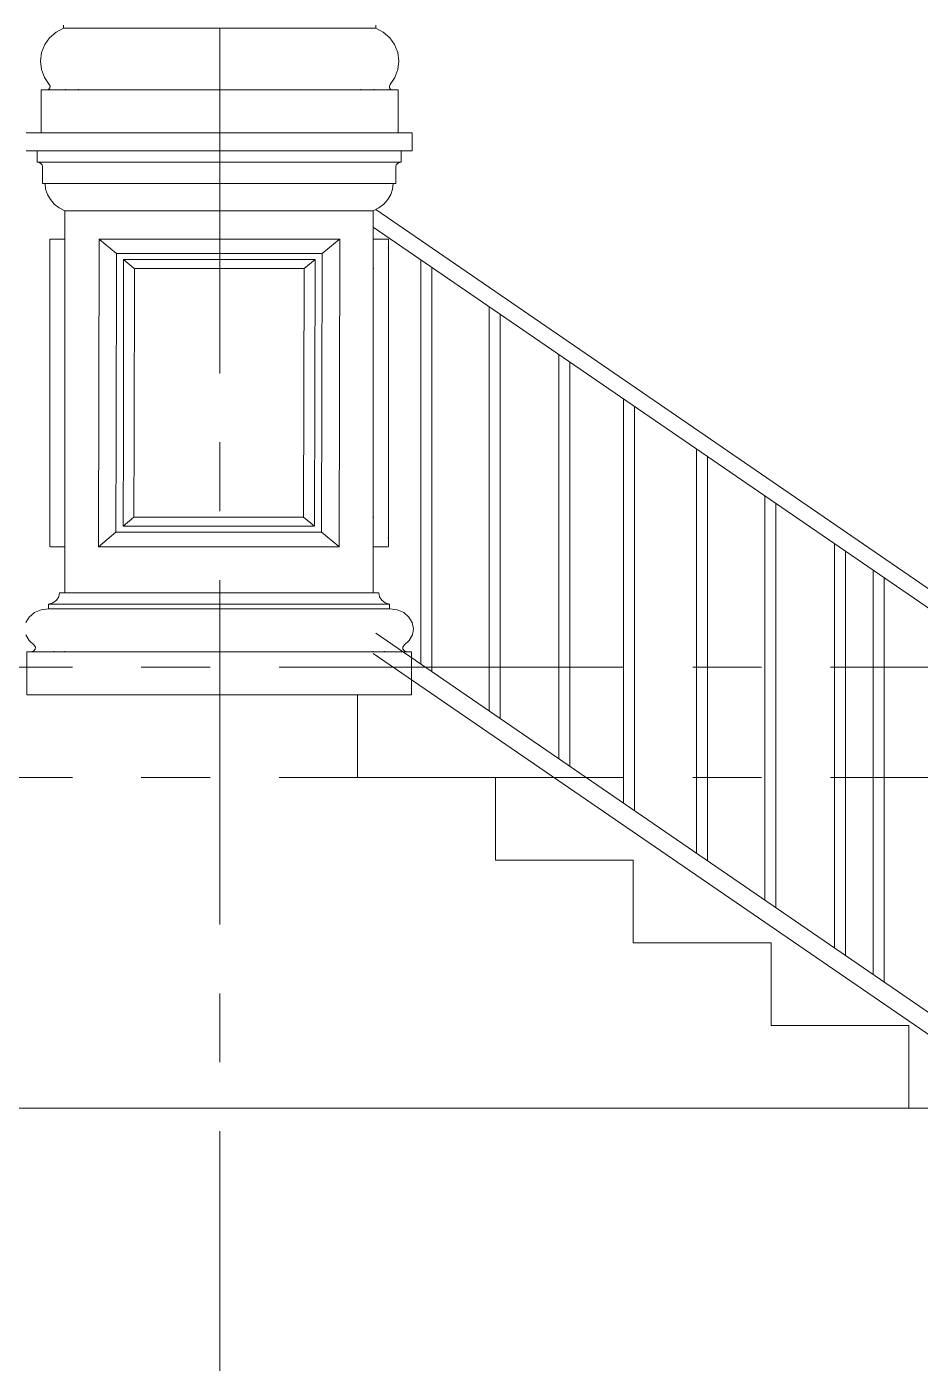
# Model space of a CAD drawing. Header units: millimetres. Extents: x 1832547 to 2001569, y -558009 to -417808.
# Drawn here: x 1985072 to 1986692, y -528606 to -526181 of the extents above; entities that cross this region are included whole.
import ezdxf

# ---------------------------------------------------------------- set-up
doc = ezdxf.new("R2010")
doc.units = ezdxf.units.MM
doc.header["$MEASUREMENT"] = 0
doc.linetypes.add('CENTER', pattern=[2, 1.25, -0.25, 0.25, -0.25])
for name, color, linetype, lineweight in [('CA.manh 08', 8, 'CONTINUOUS', 9), ('CA.thay 145', 145, 'CONTINUOUS', 18), ('CA.tim 67', 67, 'CENTER', 9), ('CA_manh 08', 8, 'CONTINUOUS', 9)]:
    doc.layers.add(name, color=color, linetype=linetype, lineweight=lineweight)

# ---------------------------------------------------------------- blocks, each defined once
blk = doc.blocks.new('\xad5t54')
at = {"layer": 'CA.thay 145'}
for p, q in [((1923088.6, -525152.3), (1923088.6, -525157.7)), ((1923654.8, -525152.3), (1923654.8, -525157.7)), ((1923063.3, -525175), (1923054.4, -525187.6)), ((1923074.9, -525164.8), (1923063.3, -525175)), ((1923088.6, -525157.7), (1923074.9, -525164.8)), ((1923088.6, -525157.7), (1923654.8, -525157.7)), ((1923654.8, -525157.7), (1923668.5, -525164.8)), ((1923668.5, -525164.8), (1923680.1, -525175)), ((1923680.1, -525175), (1923689, -525187.6)), ((1923048.8, -525202), (1923046.8, -525217.4)), ((1923054.4, -525187.6), (1923048.8, -525202)), ((1923689, -525187.6), (1923694.6, -525202)), ((1923694.6, -525202), (1923696.6, -525217.4)), ((1923046.8, -525217.4), (1923048.5, -525232.7)), ((1923696.6, -525217.4), (1923694.9, -525232.7)), ((1923048.5, -525232.7), (1923053.9, -525247.2)), ((1923053.9, -525247.2), (1923062.5, -525260)), ((1923689.5, -525247.2), (1923680.9, -525260)), ((1923694.9, -525232.7), (1923689.5, -525247.2)), ((1923047.8, -525269.3), (1923047.8, -525347.3)), ((1923058.7, -525269.3), (1923047.8, -525269.3)), ((1923061.7, -525268.4), (1923058.7, -525269.3)), ((1923092.2, -525269.3), (1923058.7, -525269.3)), ((1923063.7, -525265.9), (1923061.7, -525268.4)), ((1923062.5, -525260), (1923064, -525262.8)), ((1923064, -525262.8), (1923063.7, -525265.9)), ((1923092.2, -525269.3), (1923092.3, -525268.4)), ((1923115.9, -525269.3), (1923092.2, -525269.3)), ((1923115.9, -525269.3), (1923115.9, -525268.4)), ((1923115.9, -525269.3), (1923627.5, -525269.3)), ((1923627.5, -525269.3), (1923627.5, -525268.4)), ((1923651.3, -525269.3), (1923627.5, -525269.3)), ((1923651.3, -525269.3), (1923651.1, -525268.4)), ((1923684.7, -525269.3), (1923651.3, -525269.3)), ((1923680.9, -525260), (1923679.4, -525262.8)), ((1923679.4, -525262.8), (1923679.7, -525265.9)), ((1923679.7, -525265.9), (1923681.7, -525268.4)), ((1923681.7, -525268.4), (1923684.7, -525269.3)), ((1923695.6, -525269.3), (1923684.7, -525269.3)), ((1923695.6, -525269.3), (1923695.6, -525347.3)), ((1923022.7, -525380.2), (1923022.7, -525347.3)), ((1923047.8, -525347.3), (1923022.7, -525347.3)), ((1923695.6, -525347.3), (1923047.8, -525347.3)), ((1923722.8, -525347.3), (1923695.6, -525347.3)), ((1923022.7, -525380.2), (1923042.5, -525380.2)), ((1923042.5, -525400.8), (1923042.5, -525380.2)), ((1923042.5, -525380.2), (1923703, -525380.2)), ((1923703, -525380.2), (1923722.8, -525380.2)), ((1923703, -525400.8), (1923703, -525380.2)), ((1923046.2, -525401.4), (1923042.5, -525400.8)), ((1923042.5, -525400.8), (1923074.8, -525400.8)), ((1923049.4, -525403.2), (1923046.2, -525401.4)), ((1923051.6, -525405.8), (1923049.4, -525403.2)), ((1923052.3, -525409), (1923051.6, -525405.8)), ((1923052.3, -525439.8), (1923052.3, -525409)), ((1923622.6, -525400.8), (1923622.6, -525401.4)), ((1923622.6, -525400.8), (1923637.5, -525400.8)), ((1923637.5, -525400.8), (1923637.5, -525401.4)), ((1923637.5, -525400.8), (1923670.7, -525400.8)), ((1923670.7, -525400.8), (1923670.4, -525401.4)), ((1923670.7, -525400.8), (1923703, -525400.8)), ((1923693.1, -525409), (1923693.9, -525405.8)), ((1923693.1, -525439.8), (1923693.1, -525409)), ((1923693.9, -525405.8), (1923696, -525403.2)), ((1923696, -525403.2), (1923699.3, -525401.4)), ((1923699.3, -525401.4), (1923703, -525400.8)), ((1923052.3, -525439.8), (1923057.3, -525439.8)), ((1923058.2, -525449.9), (1923057.3, -525439.8)), ((1923687.3, -525449.9), (1923688.2, -525439.8)), ((1923688.2, -525439.8), (1923693.1, -525439.8)), ((1923061.4, -525459.7), (1923058.2, -525449.9)), ((1923066.7, -525468.8), (1923061.4, -525459.7)), ((1923073.9, -525476.9), (1923066.7, -525468.8)), ((1923671.6, -525476.9), (1923678.8, -525468.8)), ((1923678.8, -525468.8), (1923684.1, -525459.7)), ((1923684.1, -525459.7), (1923687.3, -525449.9)), ((1923082.9, -525483.8), (1923073.9, -525476.9)), ((1923093.2, -525489.2), (1923082.9, -525483.8)), ((1923093.1, -525541), (1923093.2, -525489.2)), ((1923093.2, -525489.2), (1923652.3, -525489.2)), ((1923652.3, -525489.2), (1923662.6, -525483.8)), ((1923652.4, -525541), (1923652.3, -525489.2)), ((1923662.6, -525483.8), (1923671.6, -525476.9)), ((1923065.7, -525541), (1923065.8, -525540.9)), ((1923065.7, -525541.1), (1923065.7, -525541)), ((1923065.7, -525541.2), (1923065.7, -525541.1)), ((1923065.7, -525541.3), (1923065.7, -525541.2)), ((1923065.7, -525555.9), (1923065.7, -525541.3)), ((1923065.8, -525540.9), (1923065.9, -525540.8)), ((1923065.9, -525540.8), (1923065.9, -525540.7)), ((1923065.9, -525540.7), (1923066, -525540.7)), ((1923066, -525540.7), (1923066.1, -525540.6)), ((1923066.1, -525540.6), (1923066.3, -525540.6)), ((1923066.3, -525540.6), (1923066.4, -525540.5)), ((1923066.4, -525540.5), (1923066.5, -525540.5)), ((1923066.5, -525540.5), (1923066.6, -525540.5)), ((1923066.6, -525540.5), (1923092.2, -525540.5)), ((1923092.2, -525540.5), (1923092.3, -525540.5)), ((1923092.3, -525540.5), (1923092.4, -525540.5)), ((1923092.4, -525540.5), (1923092.6, -525540.6)), ((1923092.6, -525540.6), (1923092.7, -525540.6)), ((1923092.7, -525540.6), (1923092.8, -525540.7)), ((1923092.8, -525540.7), (1923092.9, -525540.7)), ((1923092.9, -525540.7), (1923093, -525540.8)), ((1923093, -525540.8), (1923093, -525540.9)), ((1923093, -525540.9), (1923093.1, -525541)), ((1923093.1, -525541), (1923093.1, -525541.1)), ((1923093.1, -525541.1), (1923093.2, -525541.2)), ((1923093.2, -525541.2), (1923093.2, -525541.3)), ((1923093.2, -525541.3), (1923093.2, -525593.2)), ((1923590.5, -525540.5), (1923154, -525540.5)), ((1923154, -525540.5), (1923155.2, -526098.5)), ((1923154, -525540.5), (1923155, -525541.3)), ((1923155, -525541.3), (1923185.8, -525566.8)), ((1923558.9, -525566.8), (1923589.5, -525541.3)), ((1923589.5, -525541.3), (1923590.5, -525540.5)), ((1923591.7, -526098.5), (1923590.5, -525540.5)), ((1923652.4, -525541.1), (1923652.3, -525541.2)), ((1923652.3, -525541.2), (1923652.3, -525541.3)), ((1923652.3, -525593.2), (1923652.3, -525541.3)), ((1923652.5, -525540.9), (1923652.4, -525541)), ((1923652.4, -525541), (1923652.4, -525541.1)), ((1923652.6, -525540.7), (1923652.5, -525540.8)), ((1923652.5, -525540.8), (1923652.5, -525540.9)), ((1923652.7, -525540.7), (1923652.6, -525540.7)), ((1923652.8, -525540.6), (1923652.7, -525540.7)), ((1923652.9, -525540.6), (1923652.8, -525540.6)), ((1923653.1, -525540.5), (1923652.9, -525540.6)), ((1923653.2, -525540.5), (1923653.1, -525540.5)), ((1923653.3, -525540.5), (1923653.2, -525540.5)), ((1923678.9, -525540.5), (1923653.3, -525540.5)), ((1923679, -525540.5), (1923678.9, -525540.5)), ((1923679.1, -525540.5), (1923679, -525540.5)), ((1923679.2, -525540.6), (1923679.1, -525540.5)), ((1923679.4, -525540.6), (1923679.2, -525540.6)), ((1923679.5, -525540.7), (1923679.4, -525540.6)), ((1923679.6, -525540.7), (1923679.5, -525540.7)), ((1923679.6, -525540.8), (1923679.6, -525540.7)), ((1923679.7, -525540.9), (1923679.6, -525540.8)), ((1923679.8, -525541), (1923679.7, -525540.9)), ((1923679.8, -525541.1), (1923679.8, -525541)), ((1923679.8, -525541.2), (1923679.8, -525541.1)), ((1923679.8, -525541.3), (1923679.8, -525541.2)), ((1923679.8, -525541.3), (1923679.8, -526097.7)), ((1923065.7, -525556), (1923065.7, -525555.9)), ((1923065.7, -525556.1), (1923065.7, -525556)), ((1923065.7, -525556.1), (1923065.7, -525556.1)), ((1923065.7, -525556.2), (1923065.7, -525556.1)), ((1923065.8, -525556.3), (1923065.7, -525556.2)), ((1923065.7, -525556.2), (1923065.7, -526082.9)), ((1923065.8, -525556.4), (1923065.8, -525556.3)), ((1923065.9, -525556.4), (1923065.8, -525556.4)), ((1923066, -525556.5), (1923065.9, -525556.4)), ((1923066.1, -525556.6), (1923066, -525556.5)), ((1923066, -525556.5), (1923066, -525556.5)), ((1923066.2, -525556.6), (1923066.1, -525556.6)), ((1923066.3, -525556.6), (1923066.2, -525556.6)), ((1923558.9, -525566.8), (1923185.8, -525566.8)), ((1923185.8, -525566.8), (1923186.8, -526072.2)), ((1923559.4, -525898.2), (1923558.9, -525566.8)), ((1923678.9, -525556.8), (1923679.1, -525556.7)), ((1923092.3, -525594), (1923092.2, -525594)), ((1923092.4, -525594), (1923092.3, -525594)), ((1923092.6, -525594), (1923092.4, -525594)), ((1923092.7, -525593.9), (1923092.6, -525594)), ((1923092.8, -525593.9), (1923092.7, -525593.9)), ((1923092.9, -525593.8), (1923092.8, -525593.9)), ((1923093, -525593.7), (1923092.9, -525593.8)), ((1923093, -525593.6), (1923093, -525593.7)), ((1923093.2, -525593.3), (1923093.1, -525593.4)), ((1923093.1, -525593.4), (1923093.1, -525593.5)), ((1923093.1, -525593.5), (1923093.1, -526045.5)), ((1923093.2, -525593.2), (1923093.2, -525593.3)), ((1923652.3, -525593.2), (1923652.3, -525593.3)), ((1923652.3, -525593.3), (1923652.4, -525593.4)), ((1923652.4, -525593.4), (1923652.4, -525593.5)), ((1923652.4, -525593.5), (1923652.5, -525593.6)), ((1923652.4, -525593.5), (1923652.4, -526045.5)), ((1923652.5, -525593.6), (1923652.5, -525593.7)), ((1923652.5, -525593.7), (1923652.6, -525593.8)), ((1923652.6, -525593.8), (1923652.7, -525593.9)), ((1923652.7, -525593.9), (1923652.8, -525593.9)), ((1923652.8, -525593.9), (1923652.9, -525594)), ((1923652.9, -525594), (1923653.1, -525594)), ((1923653.1, -525594), (1923653.2, -525594)), ((1923559.9, -526072.2), (1923559.4, -525898.2)), ((1923092.3, -526045), (1923092.2, -526045)), ((1923092.4, -526045), (1923092.3, -526045)), ((1923092.6, -526045), (1923092.4, -526045)), ((1923092.7, -526045.1), (1923092.6, -526045)), ((1923092.8, -526045.1), (1923092.7, -526045.1)), ((1923092.9, -526045.2), (1923092.8, -526045.1)), ((1923093, -526045.3), (1923092.9, -526045.2)), ((1923093, -526045.4), (1923093, -526045.3)), ((1923093.1, -526045.6), (1923093.1, -526045.5)), ((1923093.2, -526045.7), (1923093.1, -526045.6)), ((1923093.2, -526045.8), (1923093.2, -526045.7)), ((1923093.2, -526045.8), (1923093.2, -526097.7)), ((1923652.3, -526045.7), (1923652.4, -526045.6)), ((1923652.3, -526045.8), (1923652.3, -526045.7)), ((1923652.3, -526097.7), (1923652.3, -526045.8)), ((1923652.4, -526045.5), (1923652.5, -526045.4)), ((1923652.4, -526045.6), (1923652.4, -526045.5)), ((1923652.5, -526045.3), (1923652.6, -526045.2)), ((1923652.5, -526045.4), (1923652.5, -526045.3)), ((1923652.6, -526045.2), (1923652.7, -526045.1)), ((1923652.7, -526045.1), (1923652.8, -526045.1)), ((1923652.8, -526045.1), (1923652.9, -526045)), ((1923652.9, -526045), (1923653.1, -526045)), ((1923653.1, -526045), (1923653.2, -526045)), ((1923156.2, -526097.7), (1923186.8, -526072.2)), ((1923186.8, -526072.2), (1923371.8, -526072.2)), ((1923372.8, -526072.2), (1923559.9, -526072.2)), ((1923591.7, -526098.5), (1923559.9, -526072.2)), ((1923065.7, -526082.9), (1923065.7, -526083)), ((1923065.7, -526083), (1923065.7, -526083)), ((1923065.7, -526083), (1923065.7, -526083.1)), ((1923065.7, -526097.7), (1923065.7, -526083.1)), ((1923065.7, -526097.7), (1923065.7, -526097.8)), ((1923065.7, -526097.8), (1923065.7, -526097.9)), ((1923065.7, -526097.9), (1923065.7, -526098)), ((1923065.7, -526098), (1923065.8, -526098.1)), ((1923065.8, -526098.1), (1923065.9, -526098.2)), ((1923065.9, -526098.2), (1923065.9, -526098.3)), ((1923065.9, -526098.3), (1923066, -526098.4)), ((1923066, -526098.4), (1923066.1, -526098.4)), ((1923066.1, -526098.4), (1923066.3, -526098.5)), ((1923066.3, -526082.4), (1923066.6, -526082.2)), ((1923066.3, -526098.5), (1923066.4, -526098.5)), ((1923066.4, -526098.5), (1923066.5, -526098.5)), ((1923066.5, -526098.5), (1923066.6, -526098.5)), ((1923066.6, -526098.5), (1923092.2, -526098.5)), ((1923092.2, -526098.5), (1923092.3, -526098.5)), ((1923092.3, -526098.5), (1923092.4, -526098.5)), ((1923092.4, -526098.5), (1923092.6, -526098.5)), ((1923092.6, -526098.5), (1923092.7, -526098.4)), ((1923092.7, -526098.4), (1923092.8, -526098.4)), ((1923092.8, -526098.4), (1923092.9, -526098.3)), ((1923092.9, -526098.3), (1923093, -526098.2)), ((1923093, -526098.1), (1923093.1, -526098)), ((1923093, -526098.2), (1923093, -526098.1)), ((1923093.1, -526097.9), (1923093.2, -526097.8)), ((1923093.1, -526098), (1923093.1, -526097.9)), ((1923093.2, -526182.2), (1923093.1, -526098)), ((1923093.2, -526097.8), (1923093.2, -526097.7)), ((1923155.2, -526098.5), (1923156.2, -526097.7)), ((1923155.2, -526098.5), (1923591.7, -526098.5)), ((1923591.7, -526098.5), (1923590.7, -526097.7)), ((1923652.3, -526097.8), (1923652.3, -526097.7)), ((1923652.4, -526097.9), (1923652.3, -526097.8)), ((1923652.3, -526182.2), (1923652.4, -526098)), ((1923652.4, -526098), (1923652.4, -526097.9)), ((1923652.5, -526098.1), (1923652.4, -526098)), ((1923652.5, -526098.2), (1923652.5, -526098.1)), ((1923652.6, -526098.3), (1923652.5, -526098.2)), ((1923652.7, -526098.4), (1923652.6, -526098.3)), ((1923652.8, -526098.4), (1923652.7, -526098.4)), ((1923652.9, -526098.5), (1923652.8, -526098.4)), ((1923653.1, -526098.5), (1923652.9, -526098.5)), ((1923653.2, -526098.5), (1923653.1, -526098.5)), ((1923653.3, -526098.5), (1923653.2, -526098.5)), ((1923678.9, -526098.5), (1923653.3, -526098.5)), ((1923678.9, -526082.2), (1923679.1, -526082.3)), ((1923679, -526098.5), (1923678.9, -526098.5)), ((1923679.1, -526098.5), (1923679, -526098.5)), ((1923679.2, -526098.5), (1923679.1, -526098.5)), ((1923679.4, -526098.4), (1923679.2, -526098.5)), ((1923679.5, -526098.4), (1923679.4, -526098.4)), ((1923679.6, -526098.3), (1923679.5, -526098.4)), ((1923679.7, -526098.1), (1923679.6, -526098.2)), ((1923679.6, -526098.2), (1923679.6, -526098.3)), ((1923679.8, -526098), (1923679.7, -526098.1)), ((1923679.8, -526097.7), (1923679.8, -526097.8)), ((1923679.8, -526097.8), (1923679.8, -526097.9)), ((1923679.8, -526097.9), (1923679.8, -526098)), ((1923077.7, -526195.4), (1923071.3, -526200.1)), ((1923081.8, -526189.2), (1923077.7, -526195.4)), ((1923083.3, -526182.2), (1923081.8, -526189.2)), ((1923093.2, -526182.2), (1923083.3, -526182.2)), ((1923093.2, -526182.2), (1923652.3, -526182.2)), ((1923662.2, -526182.2), (1923652.3, -526182.2)), ((1923662.2, -526182.2), (1923663.7, -526189.2)), ((1923663.7, -526189.2), (1923667.8, -526195.4)), ((1923667.8, -526195.4), (1923674.2, -526200.1)), ((1923038, -526218.1), (1923028.4, -526226.2)), ((1923050.1, -526212.9), (1923038, -526218.1)), ((1923063.5, -526211), (1923050.1, -526212.9)), ((1923071.3, -526200.1), (1923063.5, -526202.8)), ((1923063.5, -526202.8), (1923063.5, -526211)), ((1923063.5, -526202.8), (1923682, -526202.8)), ((1923063.5, -526211), (1923682, -526211)), ((1923674.2, -526200.1), (1923682, -526202.8)), ((1923682, -526202.8), (1923682, -526211)), ((1923682, -526211), (1923695.4, -526212.9)), ((1923695.4, -526212.9), (1923707.5, -526218.1)), ((1923707.5, -526218.1), (1923717.1, -526226.2)), ((1923022.3, -526236.2), (1923020.1, -526247.4)), ((1923020.1, -526247.4), (1923022, -526258.6)), ((1923028.4, -526226.2), (1923022.3, -526236.2)), ((1923717.1, -526226.2), (1923723.2, -526236.2)), ((1923022, -526258.6), (1923028, -526268.7)), ((1923028, -526268.7), (1923037.4, -526276.9)), ((1923717.5, -526268.7), (1923708.1, -526276.9)), ((1923723.5, -526258.6), (1923717.5, -526268.7)), ((1923023.9, -526289.1), (1923023.9, -526367.3)), ((1923023.9, -526289.1), (1923031.3, -526289.1)), ((1923036.1, -526287.9), (1923031.3, -526289.1)), ((1923072.7, -526289.1), (1923031.3, -526289.1)), ((1923039.3, -526284.7), (1923036.1, -526287.9)), ((1923037.4, -526276.9), (1923039.8, -526280.5)), ((1923039.8, -526280.5), (1923039.3, -526284.7)), ((1923072.7, -526289.1), (1923073, -526287.9)), ((1923093.2, -526289.1), (1923072.7, -526289.1)), ((1923093.2, -526289.1), (1923093.2, -526287.9)), ((1923093.2, -526289.1), (1923652.3, -526289.1)), ((1923652.3, -526289.1), (1923652.3, -526287.9)), ((1923672.8, -526289.1), (1923652.3, -526289.1)), ((1923672.8, -526289.1), (1923672.5, -526287.9)), ((1923714.2, -526289.1), (1923672.8, -526289.1)), ((1923708.1, -526276.9), (1923705.7, -526280.5)), ((1923705.7, -526280.5), (1923706.2, -526284.7)), ((1923706.2, -526284.7), (1923709.4, -526287.9)), ((1923709.4, -526287.9), (1923714.2, -526289.1)), ((1923721.6, -526289.1), (1923714.2, -526289.1)), ((1923721.6, -526289.1), (1923721.6, -526312.7)), ((1923721.6, -526343.8), (1923721.6, -526312.7)), ((1923721.6, -526343.8), (1923721.6, -526367.3)), ((1923721.6, -526367.3), (1923023.9, -526367.3)), ((1923353, -526367.3), (1923353.6, -526367.3)), ((1923353.6, -526367.3), (1923355.6, -526367.3)), ((1923355.6, -526367.3), (1923358.8, -526367.3)), ((1923358.8, -526367.3), (1923362.9, -526367.3)), ((1923362.9, -526367.3), (1923367.6, -526367.3)), ((1923367.6, -526367.3), (1923372.7, -526367.3)), ((1923372.7, -526367.3), (1923392.5, -526367.3)), ((1923372.7, -526367.3), (1923377.9, -526367.3)), ((1923377.9, -526367.3), (1923382.6, -526367.3)), ((1923382.6, -526367.3), (1923386.7, -526367.3)), ((1923386.7, -526367.3), (1923389.9, -526367.3)), ((1923389.9, -526367.3), (1923391.9, -526367.3)), ((1923391.9, -526367.3), (1923392.5, -526367.3))]:
    blk.add_line(p, q, dxfattribs=at)
at = {"layer": 'CA_manh 08'}
for p, q in [((1923042.5, -525400.8), (1923622.6, -525400.8)), ((1923057.3, -525439.8), (1923688.2, -525439.8)), ((1923198.8, -525577.6), (1923199.8, -526061.4)), ((1923545.9, -525577.6), (1923198.8, -525577.6)), ((1923198.8, -525577.6), (1923218.6, -525594)), ((1923545.9, -525577.6), (1923526.7, -525593.6)), ((1923546.4, -525898.2), (1923545.9, -525577.6)), ((1923217.6, -525593.2), (1923218.6, -525594)), ((1923218.6, -525594), (1923219.5, -526045)), ((1923526.2, -525594), (1923218.6, -525594)), ((1923527.2, -525593.2), (1923526.2, -525594)), ((1923526.6, -525898.3), (1923526.2, -525594)), ((1923527.1, -526045), (1923526.6, -525898.3)), ((1923546.9, -526061.4), (1923546.4, -525898.2)), ((1923199.8, -526061.4), (1923219.5, -526045)), ((1923218.5, -526045.8), (1923219.5, -526045)), ((1923219.5, -526045), (1923527.1, -526045)), ((1923528.1, -526045.8), (1923527.1, -526045)), ((1923546.9, -526061.4), (1923527.1, -526045)), ((1923199.8, -526061.4), (1923371.8, -526061.4)), ((1923372.8, -526061.4), (1923546.9, -526061.4))]:
    blk.add_line(p, q, dxfattribs=at)

msp = doc.modelspace()

# ---------------------------------------------------------------- linework, layer by layer
at = {"layer": 'CA.manh 08'}
for points in [[(1986712.9, -527204.8), (1985704.9, -526513)], [(1986712.9, -527240.2), (1985700.3, -526545.3)], [(1985786.7, -527337.9), (1985786.7, -526604.6)], [(1985806.7, -527351.7), (1985806.7, -526618.3)], [(1985910.3, -527422.8), (1985910.3, -526689.4)], [(1985930.3, -527436.5), (1985930.3, -526703.2)], [(1986036.7, -527509.5), (1986036.7, -526776.1)], [(1986056.7, -527523.2), (1986056.7, -526789.9)], [(1986153.9, -527589.9), (1986153.9, -526856.6)], [(1986173.9, -527603.7), (1986173.9, -526870.3)], [(1986286.7, -527681.1), (1986286.7, -526947.7)], [(1986306.7, -527694.8), (1986306.7, -526961.4)], [(1986410.2, -527765.9), (1986410.2, -527032.5)], [(1986430.2, -527779.6), (1986430.2, -527046.2)], [(1986536.7, -527852.7), (1986536.7, -527119.3)], [(1986556.7, -527866.4), (1986556.7, -527133)], [(1986606.8, -527900.8), (1986606.8, -527167.4)], [(1986626.8, -527914.5), (1986626.8, -527181.1)], [(1986712.9, -527973.6), (1985704.9, -527281.8)], [(1986712.9, -528013.6), (1985700.3, -527318.6)]]:
    msp.add_lwpolyline(points, dxfattribs=at)
at = {"layer": 'CA.thay 145'}
for points in [[(1985421.7, -527343.6), (1985421.7, -527393.6), (1985671.7, -527393.6), (1985671.7, -527543.6)], [(1985671.7, -527493.6), (1985671.7, -527543.6), (1985921.7, -527543.6), (1985921.7, -527693.6)], [(1985921.7, -527643.6), (1985921.7, -527693.6), (1986171.7, -527693.6), (1986171.7, -527843.6)], [(1986171.7, -527793.6), (1986171.7, -527843.6), (1986421.7, -527843.6), (1986421.7, -527993.6)], [(1986421.7, -527943.6), (1986421.7, -527993.6), (1986671.7, -527993.6), (1986671.7, -528143.6)], [(1991872.8, -528143.6), (1983421.7, -528143.6)]]:
    msp.add_lwpolyline(points, dxfattribs=at)
at = {"layer": 'CA.tim 67', "ltscale": 500}
msp.add_line((1985421.7, -530810.3), (1985421.7, -514383.7), dxfattribs=at)
for points in [[(1968529.6, -527343.6), (1994035.6, -527343.6)], [(1968529.6, -527543.6), (1994035.6, -527543.6)]]:
    msp.add_lwpolyline(points, dxfattribs=at)

# ---------------------------------------------------------------- block references
at = {"layer": 'CA.thay 145', "xscale": -1}
msp.add_blockref('\xad5t54', (3908793.4, -1026.3), dxfattribs=at)

doc.saveas('drawing.dxf')
